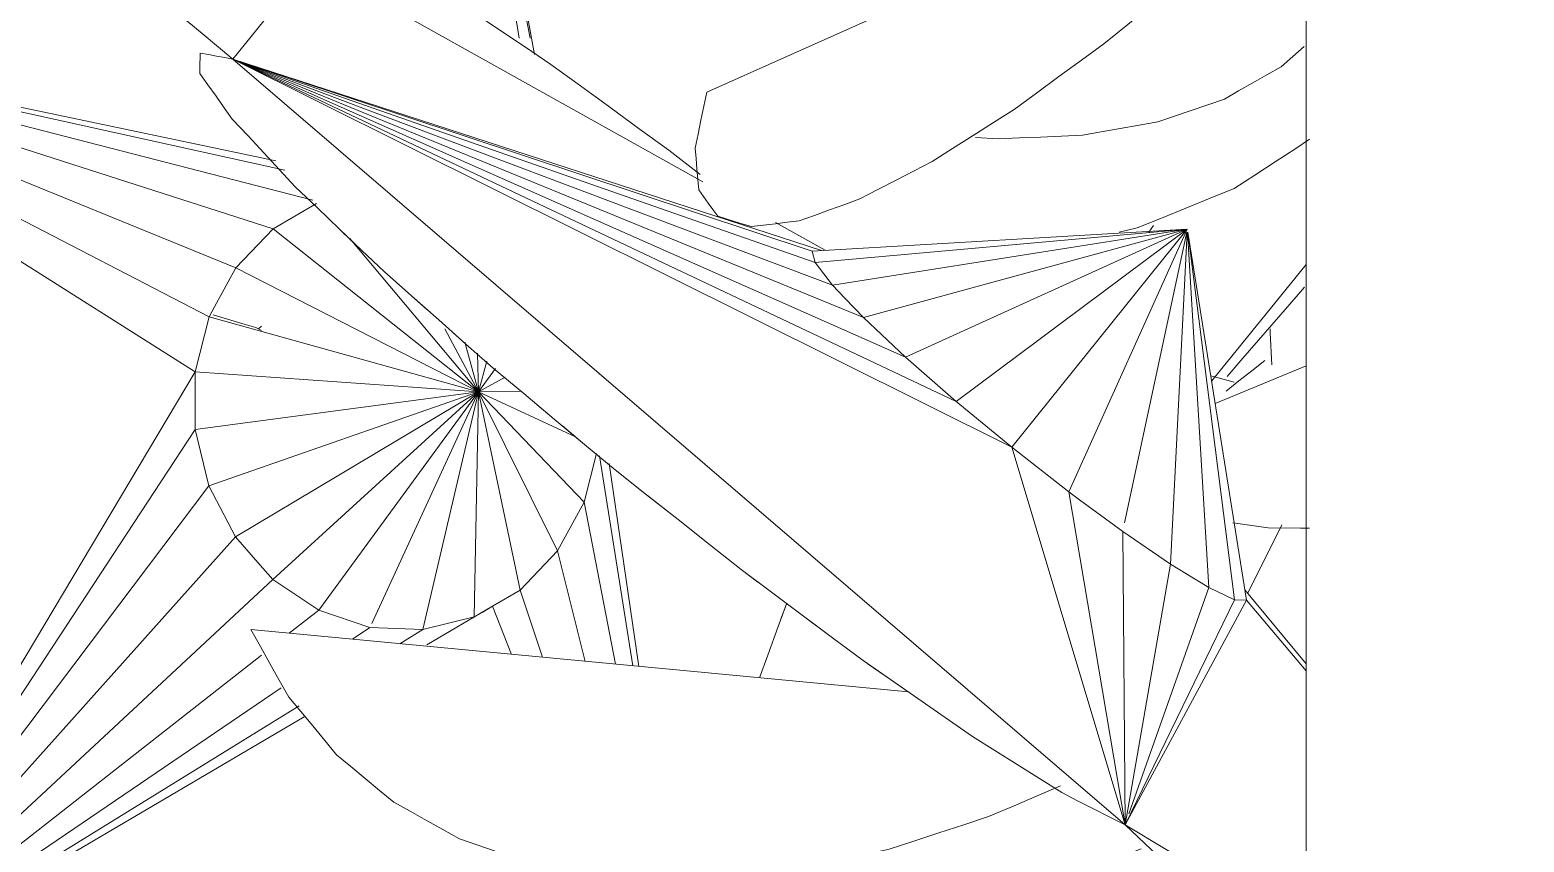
# Model space of a CAD drawing. Header units: metres. Extents: x -18.34 to -13.25, y -25.49 to -16.26.
# Drawn here: x -17.8083 to -17.7518, y -17.1601 to -17.1293 of the extents above; entities that cross this region are included whole.
import ezdxf

# ---------------------------------------------------------------- set-up
doc = ezdxf.new("R2010")
doc.units = ezdxf.units.M
for name, color, linetype, lineweight in [('Importações nas famílias', 7, 'Continuous', 5), ('Quadro estrutural', 7, 'Continuous', 5), ('Vegetação', 7, 'Continuous', 5)]:
    doc.layers.add(name, color=color, linetype=linetype, lineweight=lineweight)

# ---------------------------------------------------------------- blocks, each defined once
blk = doc.blocks.new('Tram - Tram-3151187-Pavimento 02 - Executivo')
at = {"layer": 'Quadro estrutural'}
blk.add_line((1.196679, -0.05), (0.739537, -0.05), dxfattribs=at)
blk = doc.blocks.new('Planta_pergolado_12200 - plantas pergolado_skp_Component_17-V118-Pavimento 02 - Executivo')
at = {"layer": 'Importações nas famílias', "color": 9}
for p, q in [((0.163491, 0.152948), (0.163987, 0.152122)), ((0.17156, 0.122317), (0.171455, 0.122407))]:
    blk.add_line(p, q, dxfattribs=at)
at = {"layer": 'Importações nas famílias', "color": 9, "flags": 128}
for points in [[(0.152588, 0.155678), (0.153289, 0.155944), (0.153989, 0.15621), (0.15469, 0.156475), (0.15539, 0.156741)], [(0.15539, 0.156741), (0.15611, 0.156711), (0.156831, 0.156682), (0.157551, 0.156652), (0.158271, 0.156622)], [(0.158271, 0.156622), (0.158962, 0.156299), (0.159652, 0.155975), (0.160343, 0.155652), (0.161034, 0.155328)], [(0.151322, 0.154591), (0.151955, 0.155135), (0.152588, 0.155678)], [(0.161034, 0.155328), (0.161648, 0.154733), (0.162262, 0.154138), (0.162877, 0.153543), (0.163491, 0.152948)]]:
    blk.add_lwpolyline(points, dxfattribs=at)
blk = doc.blocks.new('Planta_pergolado_12200 - plantas pergolado_skp_Component_16-V119-Pavimento 02 - Executivo')
blk.add_blockref('Planta_pergolado_12200 - plantas pergolado_skp_Component_17-V118-Pavimento 02 - Executivo', (0, 0))
blk = doc.blocks.new('Planta_pergolado_12200 - plantas pergolado_skp_-3067431-Pavimento 02 - Executivo')
blk.add_blockref('Planta_pergolado_12200 - plantas pergolado_skp_Component_16-V119-Pavimento 02 - Executivo', (0, 0))
blk = doc.blocks.new('Planta_pergolado_12200 - plantas pergolado_skp_-3067432-Pavimento 02 - Executivo')
at = {"rotation": 89.9999999999999}
blk.add_blockref('Planta_pergolado_12200 - plantas pergolado_skp_-3067431-Pavimento 02 - Executivo', (0.696245, 0.01573), dxfattribs=at)
blk = doc.blocks.new('Planta_pergolado_12200 - plantas pergolado_skp_Component_17-V392-Pavimento 02 - Executivo')
at = {"layer": 'Importações nas famílias', "color": 9}
for p, q in [((0.17103, 0.191689), (0.1712, 0.190679)), ((0.150869, 0.17816), (0.152339, 0.180445)), ((0.152808, 0.172642), (0.152009, 0.172952))]:
    blk.add_line(p, q, dxfattribs=at)
at = {"layer": 'Importações nas famílias', "color": 9, "flags": 128}
for points in [[(0.1712, 0.190679), (0.171157, 0.189541), (0.171116, 0.188459)], [(0.169853, 0.181559), (0.169477, 0.180793), (0.169, 0.179823), (0.168611, 0.179031)]]:
    blk.add_lwpolyline(points, dxfattribs=at)
blk = doc.blocks.new('Planta_pergolado_12200 - plantas pergolado_skp_Component_16-V393-Pavimento 02 - Executivo')
blk.add_blockref('Planta_pergolado_12200 - plantas pergolado_skp_Component_17-V392-Pavimento 02 - Executivo', (0, 0))
blk = doc.blocks.new('Planta_pergolado_12200 - plantas pergolado_skp_Component_17-V397-Pavimento 02 - Executivo')
at = {"layer": 'Importações nas famílias', "color": 9}
for p, q in [((0.17103, 0.191689), (0.1712, 0.190679)), ((0.16889, 0.179598), (0.168611, 0.179031)), ((0.152808, 0.172642), (0.152009, 0.172952))]:
    blk.add_line(p, q, dxfattribs=at)
at = {"layer": 'Importações nas famílias', "color": 9, "flags": 128}
for points in [[(0.1712, 0.190679), (0.171157, 0.189541), (0.171116, 0.188459)], [(0.169853, 0.181559), (0.169477, 0.180793), (0.169, 0.179823)]]:
    blk.add_lwpolyline(points, dxfattribs=at)
blk = doc.blocks.new('Planta_pergolado_12200 - plantas pergolado_skp_Component_16-V398-Pavimento 02 - Executivo')
blk.add_blockref('Planta_pergolado_12200 - plantas pergolado_skp_Component_17-V397-Pavimento 02 - Executivo', (0, 0))
blk = doc.blocks.new('Planta_pergolado_12200 - plantas pergolado_skp_Component_12-V401-Pavimento 02 - Executivo')
at = {"layer": 'Importações nas famílias', "color": 9}
for p, q in [((0.182129, 0.121765), (0.181721, 0.122089)), ((0.167049, 0.116422), (0.179336, 0.1138))]:
    blk.add_line(p, q, dxfattribs=at)
at = {"layer": 'Importações nas famílias', "color": 9, "flags": 128}
for points in [[(0.179131, 0.123526), (0.178474, 0.12374), (0.177818, 0.123954), (0.177162, 0.124169), (0.176719, 0.124313)], [(0.181721, 0.122089), (0.181073, 0.122448), (0.180426, 0.122807), (0.179778, 0.123167), (0.179131, 0.123526)]]:
    blk.add_lwpolyline(points, dxfattribs=at)
blk = doc.blocks.new('Planta_pergolado_12200 - plantas pergolado_skp_Component_12-V403-Pavimento 02 - Executivo')
at = {"layer": 'Importações nas famílias', "color": 9}
for p, q in [((0.169839, 0.118665), (0.186342, 0.110211)), ((0.182213, 0.117459), (0.182584, 0.116931))]:
    blk.add_line(p, q, dxfattribs=at)
at = {"layer": 'Importações nas famílias', "color": 9, "flags": 128}
for points in [[(0.174766, 0.12255), (0.175196, 0.122478), (0.175626, 0.122406)], [(0.175626, 0.122406), (0.176054, 0.122236), (0.176481, 0.122067), (0.176909, 0.121897), (0.177336, 0.121728)], [(0.177336, 0.121728), (0.177756, 0.121463), (0.178176, 0.121198), (0.178596, 0.120934), (0.179016, 0.120669)], [(0.179016, 0.120669), (0.179424, 0.120312), (0.179832, 0.119955), (0.18024, 0.119598), (0.180648, 0.119241)], [(0.174859, 0.118826), (0.173938, 0.118984), (0.173018, 0.119141), (0.172097, 0.119298), (0.171177, 0.119455)], [(0.180648, 0.119241), (0.181039, 0.118795), (0.181431, 0.11835), (0.181822, 0.117905), (0.182213, 0.117459)], [(0.178256, 0.118096), (0.177407, 0.118278), (0.176557, 0.118461), (0.175708, 0.118644), (0.174859, 0.118826)], [(0.181289, 0.117281), (0.180531, 0.117485), (0.179772, 0.117688), (0.179014, 0.117892), (0.178256, 0.118096)], [(0.183886, 0.1164), (0.183237, 0.116621), (0.182588, 0.116841), (0.181938, 0.117061), (0.181289, 0.117281)], [(0.185987, 0.115475), (0.185462, 0.115707), (0.184937, 0.115938), (0.184412, 0.116169), (0.183886, 0.1164)], [(0.187542, 0.114527), (0.187154, 0.114764), (0.186765, 0.115001), (0.186376, 0.115238), (0.185987, 0.115475)], [(0.188515, 0.113579), (0.188272, 0.113816), (0.188029, 0.114053), (0.187786, 0.11429), (0.187542, 0.114527)], [(0.188883, 0.112651), (0.188791, 0.112883), (0.188699, 0.113115), (0.188607, 0.113347), (0.188515, 0.113579)], [(0.188637, 0.111767), (0.188699, 0.111988), (0.18876, 0.112209), (0.188822, 0.11243), (0.188883, 0.112651)], [(0.187783, 0.110947), (0.187997, 0.111152), (0.18821, 0.111357), (0.188424, 0.111562), (0.188637, 0.111767)], [(0.186342, 0.110211), (0.186702, 0.110395), (0.187062, 0.110579), (0.187423, 0.110763), (0.187783, 0.110947)]]:
    blk.add_lwpolyline(points, dxfattribs=at)
blk = doc.blocks.new('Planta_pergolado_12200 - plantas pergolado_skp_Component_12-V405-Pavimento 02 - Executivo')
at = {"layer": 'Importações nas famílias', "color": 9}
blk.add_line((0.181768, 0.128256), (0.184209, 0.126916), dxfattribs=at)
at = {"layer": 'Importações nas famílias', "color": 9, "flags": 128}
for points in [[(0.186009, 0.130285), (0.185442, 0.130999), (0.185283, 0.131199)], [(0.186523, 0.129421), (0.186452, 0.129541), (0.186009, 0.130285)]]:
    blk.add_lwpolyline(points, dxfattribs=at)
blk = doc.blocks.new('Planta_pergolado_12200 - plantas pergolado_skp_Component_17-V406-Pavimento 02 - Executivo')
at = {"layer": 'Importações nas famílias', "color": 9}
for p, q in [((0.194264, 0.138303), (0.19508, 0.13239)), ((0.187786, 0.130871), (0.188325, 0.133527)), ((0.187979, 0.131085), (0.188482, 0.133654)), ((0.19508, 0.13239), (0.187979, 0.131085)), ((0.188184, 0.130817), (0.19508, 0.13239)), ((0.188374, 0.130031), (0.194772, 0.132281)), ((0.19508, 0.13239), (0.188537, 0.12878)), ((0.19508, 0.13239), (0.188663, 0.127151)), ((0.188741, 0.125253), (0.19508, 0.13239)), ((0.188768, 0.123216), (0.19508, 0.13239)), ((0.193999, 0.099201), (0.19508, 0.13239)), ((0.180915, 0.123275), (0.187979, 0.131085)), ((0.180917, 0.123273), (0.188184, 0.130817)), ((0.188184, 0.130817), (0.187979, 0.131085)), ((0.188374, 0.130031), (0.188184, 0.130817)), ((0.18092, 0.123268), (0.188374, 0.130031)), ((0.188537, 0.12878), (0.188374, 0.130031)), ((0.180925, 0.123262), (0.188537, 0.12878)), ((0.188663, 0.127151), (0.188537, 0.12878)), ((0.180933, 0.123252), (0.188439, 0.127038)), ((0.188725, 0.125634), (0.188663, 0.127151)), ((0.188725, 0.125634), (0.188741, 0.125253)), ((0.188741, 0.125253), (0.180863, 0.123216)), ((0.188741, 0.125253), (0.188768, 0.123216)), ((0.180863, 0.123216), (0.188663, 0.119282)), ((0.188537, 0.117653), (0.180863, 0.123216)), ((0.180863, 0.123216), (0.188374, 0.116402)), ((0.188184, 0.115616), (0.180863, 0.123216)), ((0.180863, 0.123216), (0.188741, 0.12118)), ((0.180863, 0.123216), (0.188768, 0.123216)), ((0.187979, 0.115348), (0.180863, 0.123216)), ((0.188768, 0.123216), (0.188741, 0.12118)), ((0.188768, 0.123216), (0.193999, 0.099201)), ((0.188741, 0.12118), (0.188663, 0.119282)), ((0.193999, 0.099201), (0.188741, 0.12118)), ((0.188663, 0.119282), (0.188537, 0.117653)), ((0.193999, 0.099201), (0.188663, 0.119282)), ((0.188537, 0.117653), (0.188439, 0.116903)), ((0.193999, 0.099201), (0.188537, 0.117653)), ((0.188439, 0.116903), (0.188374, 0.116402)), ((0.188374, 0.116402), (0.188184, 0.115616)), ((0.193999, 0.099201), (0.188374, 0.116402)), ((0.187736, 0.115617), (0.188003, 0.114032)), ((0.188184, 0.115616), (0.187979, 0.115348)), ((0.193999, 0.099201), (0.188184, 0.115616)), ((0.193999, 0.099201), (0.187803, 0.115543)), ((0.193999, 0.099201), (0.187979, 0.115348)), ((0.188296, 0.110403), (0.188276, 0.111523)), ((0.188394, 0.111712), (0.1905, 0.099201)), ((0.193999, 0.099201), (0.1905, 0.099201))]:
    blk.add_line(p, q, dxfattribs=at)
at = {"layer": 'Importações nas famílias', "color": 9, "flags": 128}
for points in [[(0.195403, 0.136457), (0.195323, 0.13544), (0.195242, 0.134423), (0.195161, 0.133406), (0.19508, 0.13239)], [(0.19508, 0.13239), (0.195183, 0.131899), (0.195286, 0.131409), (0.195389, 0.130919), (0.195492, 0.130429)], [(0.195492, 0.130429), (0.195579, 0.129689), (0.195665, 0.128949), (0.195752, 0.12821), (0.195839, 0.12747)], [(0.195839, 0.12747), (0.195904, 0.126532), (0.195968, 0.125593), (0.196033, 0.124655), (0.196098, 0.123717)], [(0.196098, 0.123717), (0.196136, 0.122643), (0.196174, 0.12157), (0.196212, 0.120496), (0.19625, 0.119423)], [(0.19625, 0.119423), (0.196259, 0.118288), (0.196268, 0.117152), (0.196277, 0.116017), (0.196286, 0.114882)], [(0.196286, 0.114882), (0.196265, 0.113762), (0.196244, 0.112643), (0.196224, 0.111523), (0.196203, 0.110403)], [(0.188493, 0.106292), (0.188444, 0.10732), (0.188395, 0.108348), (0.188346, 0.109376), (0.188296, 0.110403)], [(0.196203, 0.110403), (0.196154, 0.109376), (0.196104, 0.108348), (0.196055, 0.10732), (0.196006, 0.106292)], [(0.18879, 0.102829), (0.188715, 0.103694), (0.188641, 0.10456), (0.188567, 0.105426), (0.188493, 0.106292)], [(0.196006, 0.106292), (0.195932, 0.105426), (0.195858, 0.10456), (0.195784, 0.103694), (0.19571, 0.102829)], [(0.19571, 0.102829), (0.195616, 0.102184), (0.195521, 0.101539), (0.195427, 0.100894), (0.195333, 0.100249)], [(0.195333, 0.100249), (0.195226, 0.099869), (0.195118, 0.099488), (0.195011, 0.099108), (0.194903, 0.098728)], [(0.193999, 0.099201), (0.193984, 0.098072), (0.193969, 0.096943), (0.193954, 0.095814), (0.193939, 0.094685)], [(0.194448, 0.098371), (0.194335, 0.098578), (0.194223, 0.098786), (0.194111, 0.098993), (0.193999, 0.099201)], [(0.194903, 0.098728), (0.194789, 0.098639), (0.194675, 0.098549), (0.194562, 0.09846), (0.194448, 0.098371)]]:
    blk.add_lwpolyline(points, dxfattribs=at)
blk = doc.blocks.new('Planta_pergolado_12200 - plantas pergolado_skp_Component_16-V407-Pavimento 02 - Executivo')
for name in ['Planta_pergolado_12200 - plantas pergolado_skp_Component_17-V406-Pavimento 02 - Executivo', 'Planta_pergolado_12200 - plantas pergolado_skp_Component_12-V405-Pavimento 02 - Executivo', 'Planta_pergolado_12200 - plantas pergolado_skp_Component_12-V401-Pavimento 02 - Executivo', 'Planta_pergolado_12200 - plantas pergolado_skp_Component_12-V403-Pavimento 02 - Executivo']:
    blk.add_blockref(name, (0, 0))
blk = doc.blocks.new('Planta_pergolado_12200 - plantas pergolado_skp_Component_12-V415-Pavimento 02 - Executivo')
at = {"layer": 'Importações nas famílias', "color": 9}
for p, q in [((0.179778, 0.123167), (0.179131, 0.123526)), ((0.182129, 0.121765), (0.181721, 0.122089))]:
    blk.add_line(p, q, dxfattribs=at)
at = {"layer": 'Importações nas famílias', "color": 9, "flags": 128}
for points in [[(0.179131, 0.123526), (0.178474, 0.12374), (0.177818, 0.123954), (0.177162, 0.124169), (0.176719, 0.124313)], [(0.181721, 0.122089), (0.181073, 0.122448), (0.180426, 0.122807)]]:
    blk.add_lwpolyline(points, dxfattribs=at)
blk = doc.blocks.new('Planta_pergolado_12200 - plantas pergolado_skp_Component_12-V287-Pavimento 02 - Executivo')
at = {"layer": 'Importações nas famílias', "color": 9}
blk.add_line((0.187783, 0.110947), (0.187997, 0.111152), dxfattribs=at)
blk = doc.blocks.new('Planta_pergolado_12200 - plantas pergolado_skp_Component_17-V418-Pavimento 02 - Executivo')
at = {"layer": 'Importações nas famílias', "color": 9}
for p, q in [((0.196174, 0.12157), (0.196212, 0.120496)), ((0.196229, 0.120012), (0.19625, 0.119423)), ((0.196277, 0.116017), (0.196286, 0.114882)), ((0.196244, 0.112643), (0.196233, 0.112019)), ((0.188296, 0.110403), (0.188276, 0.111523)), ((0.196224, 0.111523), (0.196203, 0.110403)), ((0.188332, 0.109664), (0.188296, 0.110403)), ((0.188493, 0.106292), (0.188444, 0.10732)), ((0.195333, 0.100249), (0.195226, 0.099869)), ((0.18971, 0.098639), (0.189596, 0.098728)), ((0.190052, 0.098371), (0.189938, 0.09846)), ((0.194448, 0.098371), (0.194335, 0.098578)), ((0.190545, 0.095814), (0.19053, 0.096943)), ((0.19056, 0.094685), (0.19055, 0.095457)), ((0.1906, 0.093735), (0.19056, 0.094685)), ((0.193895, 0.093633), (0.193852, 0.092581)), ((0.190735, 0.090477), (0.190691, 0.091529)), ((0.193808, 0.091529), (0.193764, 0.090477)), ((0.190804, 0.089573), (0.190735, 0.090477)), ((0.190943, 0.087766), (0.190874, 0.08867)), ((0.193124, 0.08409), (0.193019, 0.083654))]:
    blk.add_line(p, q, dxfattribs=at)
at = {"layer": 'Importações nas famílias', "color": 9, "flags": 128}
for points in [[(0.195991, 0.125266), (0.196033, 0.124655), (0.196086, 0.123894)], [(0.196098, 0.123717), (0.196136, 0.122643), (0.196166, 0.121801)], [(0.19625, 0.119423), (0.196259, 0.118288), (0.196268, 0.117152), (0.196277, 0.116052)], [(0.196286, 0.114882), (0.196265, 0.113762), (0.19625, 0.112949)], [(0.196203, 0.110403), (0.196154, 0.109376), (0.196123, 0.108733)], [(0.188424, 0.107739), (0.188395, 0.108348), (0.188346, 0.109376)], [(0.196083, 0.107902), (0.196055, 0.10732), (0.196006, 0.106292)], [(0.196006, 0.106292), (0.195932, 0.105426), (0.195868, 0.104677)], [(0.18879, 0.102829), (0.188715, 0.103694), (0.188641, 0.10456)], [(0.195858, 0.10456), (0.195784, 0.103694), (0.19571, 0.102829)], [(0.189166, 0.100249), (0.189072, 0.100894), (0.188978, 0.101539), (0.188884, 0.102184), (0.18879, 0.102829)], [(0.19571, 0.102829), (0.195616, 0.102184), (0.195521, 0.101539), (0.195427, 0.100894), (0.195333, 0.100249)], [(0.189322, 0.099697), (0.189273, 0.099869), (0.189166, 0.100249)], [(0.190187, 0.098621), (0.190164, 0.098578), (0.190052, 0.098371)], [(0.193969, 0.096943), (0.193954, 0.095814), (0.193939, 0.094685)], [(0.190689, 0.091572), (0.190647, 0.092581), (0.190604, 0.093633)], [(0.193695, 0.089573), (0.193625, 0.08867), (0.193556, 0.087766), (0.193486, 0.086863)], [(0.193486, 0.086863), (0.193396, 0.08617), (0.193305, 0.085477), (0.193215, 0.084783), (0.193124, 0.08409)]]:
    blk.add_lwpolyline(points, dxfattribs=at)
blk = doc.blocks.new('Planta_pergolado_12200 - plantas pergolado_skp_Component_16-V419-Pavimento 02 - Executivo')
for name in ['Planta_pergolado_12200 - plantas pergolado_skp_Component_17-V418-Pavimento 02 - Executivo', 'Planta_pergolado_12200 - plantas pergolado_skp_Component_12-V415-Pavimento 02 - Executivo', 'Planta_pergolado_12200 - plantas pergolado_skp_Component_12-V287-Pavimento 02 - Executivo']:
    blk.add_blockref(name, (0, 0))
blk = doc.blocks.new('Planta_pergolado_12200 - plantas pergolado_skp_-V420-Pavimento 02 - Executivo')
for name in ['Planta_pergolado_12200 - plantas pergolado_skp_Component_16-V407-Pavimento 02 - Executivo', 'Planta_pergolado_12200 - plantas pergolado_skp_Component_16-V419-Pavimento 02 - Executivo']:
    blk.add_blockref(name, (0, 0))
blk = doc.blocks.new('Planta_pergolado_12200 - plantas pergolado_skp_-V421-Pavimento 02 - Executivo')
for name in ['Planta_pergolado_12200 - plantas pergolado_skp_Component_16-V393-Pavimento 02 - Executivo', 'Planta_pergolado_12200 - plantas pergolado_skp_Component_16-V398-Pavimento 02 - Executivo']:
    blk.add_blockref(name, (0, 0))
at = {"xscale": 1.254472261797389, "yscale": 1.254472261797389, "zscale": 1.254472261797389, "rotation": 44.99999999999149}
blk.add_blockref('Planta_pergolado_12200 - plantas pergolado_skp_-V420-Pavimento 02 - Executivo', (0.101937, -0.102346), dxfattribs=at)
blk = doc.blocks.new('Planta_pergolado_12200 - plantas pergolado_skp_-3067454-Pavimento 02 - Executivo')
at = {"rotation": 89.9999999999999}
blk.add_blockref('Planta_pergolado_12200 - plantas pergolado_skp_-V421-Pavimento 02 - Executivo', (0.274037, 0.01573), dxfattribs=at)
blk = doc.blocks.new('Planta_pergolado_12200 - plantas pergolado_skp_Component_12-V722-Pavimento 02 - Executivo')
at = {"layer": 'Importações nas famílias', "color": 9}
blk.add_line((-0.300094, -0.258649), (-0.275201, -0.26101), dxfattribs=at)
at = {"layer": 'Importações nas famílias', "color": 9, "flags": 128}
for points in [[(-0.300094, -0.258649), (-0.299735, -0.259287), (-0.299375, -0.259925), (-0.299016, -0.260563), (-0.298656, -0.261202)], [(-0.298656, -0.261202), (-0.298204, -0.261748), (-0.297752, -0.262295), (-0.2973, -0.262841), (-0.296848, -0.263388)], [(-0.296848, -0.263388), (-0.296308, -0.263837), (-0.295768, -0.264286), (-0.295228, -0.264735), (-0.294688, -0.265184)], [(-0.272172, -0.265729), (-0.271211, -0.265316), (-0.270251, -0.264904), (-0.269455, -0.264562)], [(-0.294688, -0.265184), (-0.294066, -0.26553), (-0.293444, -0.265876), (-0.292822, -0.266222), (-0.292201, -0.266569)], [(-0.275937, -0.266962), (-0.274996, -0.266654), (-0.274054, -0.266346), (-0.273113, -0.266037), (-0.272172, -0.265729)], [(-0.292201, -0.266569), (-0.291504, -0.266808), (-0.290808, -0.267048), (-0.290111, -0.267288), (-0.289414, -0.267528)], [(-0.279583, -0.267766), (-0.278672, -0.267565), (-0.27776, -0.267364), (-0.276848, -0.267163), (-0.275937, -0.266962)], [(-0.273561, -0.267771), (-0.274481, -0.267635), (-0.275401, -0.267498), (-0.276321, -0.267362), (-0.277241, -0.267225)], [(-0.266394, -0.266949), (-0.266873, -0.267144), (-0.267352, -0.267338), (-0.26783, -0.267533)], [(-0.289414, -0.267528), (-0.288651, -0.267658), (-0.287887, -0.267789), (-0.287123, -0.267919), (-0.28636, -0.26805)], [(-0.28636, -0.26805), (-0.285537, -0.26807), (-0.284715, -0.26809), (-0.283893, -0.268109), (-0.28307, -0.268129)], [(-0.28307, -0.268129), (-0.282199, -0.268038), (-0.281327, -0.267947), (-0.280455, -0.267857), (-0.279583, -0.267766)], [(-0.270399, -0.267874), (-0.271189, -0.267849), (-0.27198, -0.267823), (-0.27277, -0.267797), (-0.273561, -0.267771)], [(-0.26783, -0.267533), (-0.268473, -0.267618), (-0.269115, -0.267704), (-0.269757, -0.267789), (-0.270399, -0.267874)]]:
    blk.add_lwpolyline(points, dxfattribs=at)
blk = doc.blocks.new('Planta_pergolado_12200 - plantas pergolado_skp_Component_16-V725-Pavimento 02 - Executivo')
blk.add_blockref('Planta_pergolado_12200 - plantas pergolado_skp_Component_12-V722-Pavimento 02 - Executivo', (0, 0))
blk = doc.blocks.new('Planta_pergolado_12200 - plantas pergolado_skp_-V754-Pavimento 02 - Executivo')
blk.add_blockref('Planta_pergolado_12200 - plantas pergolado_skp_Component_16-V725-Pavimento 02 - Executivo', (0, 0))
blk = doc.blocks.new('Planta_pergolado_12200 - plantas pergolado_skp_-3067460-Pavimento 02 - Executivo')
blk.add_blockref('Planta_pergolado_12200 - plantas pergolado_skp_-V754-Pavimento 02 - Executivo', (0, 0))
blk = doc.blocks.new('Planta_pergolado_12200 - plantas pergolado_skp_-3067465-Pavimento 02 - Executivo')
blk.add_blockref('Planta_pergolado_12200 - plantas pergolado_skp_-3067460-Pavimento 02 - Executivo', (0, 0))
blk = doc.blocks.new('Planta_pergolado_12200 - plantas pergolado_skp_Component_12-V956-Pavimento 02 - Executivo')
at = {"layer": 'Importações nas famílias', "color": 9}
blk.add_line((-0.299903, -0.247209), (-0.299697, -0.247313), dxfattribs=at)
at = {"layer": 'Importações nas famílias', "color": 9, "flags": 128}
blk.add_lwpolyline([(-0.301515, -0.246726), (-0.300978, -0.246887), (-0.30044, -0.247048), (-0.299903, -0.247209)], dxfattribs=at)
blk = doc.blocks.new('Planta_pergolado_12200 - plantas pergolado_skp_Component_12-V958-Pavimento 02 - Executivo')
at = {"layer": 'Importações nas famílias', "color": 9}
for p, q in [((-0.260148, -0.244818), (-0.263721, -0.24923)), ((-0.260219, -0.245674), (-0.260774, -0.246324))]:
    blk.add_line(p, q, dxfattribs=at)
at = {"layer": 'Importações nas famílias', "color": 9, "flags": 128}
blk.add_lwpolyline([(-0.260774, -0.246324), (-0.261366, -0.247007), (-0.261958, -0.247689), (-0.26255, -0.248372), (-0.263142, -0.249054)], dxfattribs=at)
blk = doc.blocks.new('Planta_pergolado_12200 - plantas pergolado_skp_Component_17-V959-Pavimento 02 - Executivo')
at = {"layer": 'Importações nas famílias', "color": 9}
for p, q in [((-0.289941, -0.236242), (-0.2926, -0.219568)), ((-0.289527, -0.236242), (-0.2926, -0.219568)), ((-0.289353, -0.236868), (-0.2926, -0.219568)), ((-0.297749, -0.242387), (-0.322591, -0.235976)), ((-0.322591, -0.235976), (-0.299246, -0.243466)), ((-0.322591, -0.235976), (-0.300667, -0.244949)), ((-0.298805, -0.24125), (-0.322591, -0.235976)), ((-0.322591, -0.235976), (-0.299144, -0.240886)), ((-0.302196, -0.248885), (-0.322591, -0.235976)), ((-0.301673, -0.246798), (-0.322591, -0.235976)), ((-0.299246, -0.243466), (-0.297608, -0.242509)), ((-0.300667, -0.244949), (-0.299246, -0.243466)), ((-0.291483, -0.249647), (-0.299246, -0.243466)), ((-0.266107, -0.243588), (-0.265934, -0.243337)), ((-0.291483, -0.249647), (-0.29635, -0.243832)), ((-0.301471, -0.246426), (-0.300667, -0.244949)), ((-0.291483, -0.249647), (-0.300667, -0.244949)), ((-0.301471, -0.246426), (-0.301673, -0.246798)), ((-0.301673, -0.246798), (-0.302196, -0.248885)), ((-0.301673, -0.246798), (-0.291483, -0.249647)), ((-0.291483, -0.249647), (-0.292752, -0.247261)), ((-0.291483, -0.249647), (-0.291998, -0.247765)), ((-0.291483, -0.249647), (-0.291513, -0.248182)), ((-0.291483, -0.249647), (-0.291161, -0.248484)), ((-0.291483, -0.249647), (-0.290841, -0.248759)), ((-0.302196, -0.248885), (-0.316427, -0.27274)), ((-0.302196, -0.248885), (-0.302199, -0.25107)), ((-0.291483, -0.249647), (-0.302196, -0.248885)), ((-0.291483, -0.249647), (-0.290466, -0.249082)), ((-0.291483, -0.249647), (-0.302199, -0.25107)), ((-0.291483, -0.249647), (-0.301682, -0.253203)), ((-0.300681, -0.255138), (-0.291483, -0.249647)), ((-0.291483, -0.249647), (-0.299264, -0.256745)), ((-0.297527, -0.257912), (-0.291483, -0.249647)), ((-0.29552, -0.258412), (-0.291483, -0.249647)), ((-0.291483, -0.249647), (-0.293582, -0.258649)), ((-0.291643, -0.258168), (-0.291483, -0.249647)), ((-0.291483, -0.249647), (-0.289849, -0.249611)), ((-0.291483, -0.249647), (-0.287776, -0.251354)), ((-0.291483, -0.249647), (-0.287476, -0.25382)), ((-0.291483, -0.249647), (-0.288482, -0.255668)), ((-0.291483, -0.249647), (-0.289903, -0.257151)), ((-0.316427, -0.27274), (-0.302199, -0.25107)), ((-0.302199, -0.25107), (-0.301682, -0.253203)), ((-0.287476, -0.25382), (-0.287013, -0.251973)), ((-0.285641, -0.26002), (-0.286901, -0.252065)), ((-0.285412, -0.260042), (-0.286538, -0.25236)), ((-0.316427, -0.27274), (-0.301682, -0.253203)), ((-0.301682, -0.253203), (-0.300681, -0.255138)), ((-0.288482, -0.255668), (-0.287476, -0.25382)), ((-0.287476, -0.25382), (-0.286296, -0.259958)), ((-0.316427, -0.27274), (-0.300681, -0.255138)), ((-0.300681, -0.255138), (-0.299832, -0.256101)), ((-0.299832, -0.256101), (-0.299264, -0.256745)), ((-0.289903, -0.257151), (-0.288482, -0.255668)), ((-0.288482, -0.255668), (-0.287435, -0.25985)), ((-0.316427, -0.27274), (-0.299264, -0.256745)), ((-0.299264, -0.256745), (-0.297527, -0.257912)), ((-0.290946, -0.257761), (-0.289903, -0.257151)), ((-0.289903, -0.257151), (-0.289058, -0.259696)), ((-0.293432, -0.259222), (-0.290946, -0.257761)), ((-0.291344, -0.257994), (-0.290946, -0.257761)), ((-0.290946, -0.257761), (-0.290233, -0.259584)), ((-0.298642, -0.258787), (-0.297527, -0.257912)), ((-0.297527, -0.257912), (-0.295589, -0.258562)), ((-0.293582, -0.258649), (-0.291643, -0.258168)), ((-0.296252, -0.259013), (-0.295589, -0.258562)), ((-0.295589, -0.258562), (-0.293582, -0.258649)), ((-0.29445, -0.259184), (-0.293582, -0.258649)), ((-0.316427, -0.27274), (-0.299697, -0.259614)), ((-0.316427, -0.27274), (-0.298947, -0.260847)), ((-0.316427, -0.27274), (-0.298269, -0.26154)), ((-0.316427, -0.27274), (-0.298079, -0.261954))]:
    blk.add_line(p, q, dxfattribs=at)
blk = doc.blocks.new('Planta_pergolado_12200 - plantas pergolado_skp_Component_16-V960-Pavimento 02 - Executivo')
for name in ['Planta_pergolado_12200 - plantas pergolado_skp_Component_17-V959-Pavimento 02 - Executivo', 'Planta_pergolado_12200 - plantas pergolado_skp_Component_12-V958-Pavimento 02 - Executivo', 'Planta_pergolado_12200 - plantas pergolado_skp_Component_12-V956-Pavimento 02 - Executivo']:
    blk.add_blockref(name, (0, 0))
blk = doc.blocks.new('Planta_pergolado_12200 - plantas pergolado_skp_Component_17-V980-Pavimento 02 - Executivo')
at = {"layer": 'Importações nas famílias', "color": 9, "flags": 128}
blk.add_lwpolyline([(-0.261522, -0.247261), (-0.261515, -0.24741), (-0.261458, -0.248622)], dxfattribs=at)
blk = doc.blocks.new('Planta_pergolado_12200 - plantas pergolado_skp_Component_16-V981-Pavimento 02 - Executivo')
blk.add_blockref('Planta_pergolado_12200 - plantas pergolado_skp_Component_17-V980-Pavimento 02 - Executivo', (0, 0))
blk = doc.blocks.new('Planta_pergolado_12200 - plantas pergolado_skp_Component_12-V996-Pavimento 02 - Executivo')
at = {"layer": 'Importações nas famílias', "color": 9, "flags": 128}
for points in [[(-0.283534, -0.204843), (-0.284133, -0.203993), (-0.284703, -0.203183)], [(-0.283239, -0.203183), (-0.28287, -0.203422), (-0.281887, -0.204058)], [(-0.282041, -0.206331), (-0.282759, -0.205616), (-0.283534, -0.204843)]]:
    blk.add_lwpolyline(points, dxfattribs=at)
blk = doc.blocks.new('Planta_pergolado_12200 - plantas pergolado_skp_Component_17-V997-Pavimento 02 - Executivo')
at = {"layer": 'Importações nas famílias', "color": 9, "flags": 128}
blk.add_lwpolyline([(-0.261719, -0.248457), (-0.262208, -0.248843), (-0.262697, -0.249228), (-0.263186, -0.249613)], dxfattribs=at)
blk = doc.blocks.new('Planta_pergolado_12200 - plantas pergolado_skp_Component_16-V998-Pavimento 02 - Executivo')
for name in ['Planta_pergolado_12200 - plantas pergolado_skp_Component_12-V996-Pavimento 02 - Executivo', 'Planta_pergolado_12200 - plantas pergolado_skp_Component_17-V997-Pavimento 02 - Executivo']:
    blk.add_blockref(name, (0, 0))
blk = doc.blocks.new('Planta_pergolado_12200 - plantas pergolado_skp_-V1001-Pavimento 02 - Executivo')
blk.add_blockref('Planta_pergolado_12200 - plantas pergolado_skp_Component_16-V998-Pavimento 02 - Executivo', (0, 0))
blk = doc.blocks.new('Planta_pergolado_12200 - plantas pergolado_skp_-3067412-Pavimento 02 - Executivo')
for name in ['Planta_pergolado_12200 - plantas pergolado_skp_-V1001-Pavimento 02 - Executivo', 'Planta_pergolado_12200 - plantas pergolado_skp_Component_16-V960-Pavimento 02 - Executivo', 'Planta_pergolado_12200 - plantas pergolado_skp_Component_16-V981-Pavimento 02 - Executivo']:
    blk.add_blockref(name, (0, 0))
blk = doc.blocks.new('Planta_pergolado_12200 - plantas pergolado_skp_-3067421-Pavimento 02 - Executivo')
blk.add_blockref('Planta_pergolado_12200 - plantas pergolado_skp_-3067412-Pavimento 02 - Executivo', (0, 0))
blk = doc.blocks.new('Planta_pergolado_12200 - Planta_pergolado_12200-3067476-Pavimento 02 - Executivo')
at = {"xscale": 1.068436298615139, "yscale": 1.068436298615139, "zscale": -1.068436298615139, "rotation": 96.20000000000395}
blk.add_blockref('Planta_pergolado_12200 - plantas pergolado_skp_-3067454-Pavimento 02 - Executivo', (-0.073046, -0.337289), dxfattribs=at)
for name in ['Planta_pergolado_12200 - plantas pergolado_skp_-3067421-Pavimento 02 - Executivo', 'Planta_pergolado_12200 - plantas pergolado_skp_-3067465-Pavimento 02 - Executivo']:
    blk.add_blockref(name, (0, 0))
at = {"extrusion": (0, 0, -1), "xscale": 1.068436298615139, "yscale": 1.068436298615139, "zscale": -1.068436298615139, "rotation": 263.7999999999961}
blk.add_blockref('Planta_pergolado_12200 - plantas pergolado_skp_-3067432-Pavimento 02 - Executivo', (0.167087, 0.38397), dxfattribs=at)

msp = doc.modelspace()

# ---------------------------------------------------------------- block references
at = {"layer": 'Quadro estrutural', "rotation": 270}
msp.add_blockref('Tram - Tram-3151187-Pavimento 02 - Executivo', (-17.71, -16.271707), dxfattribs=at)
at = {"layer": 'Vegetação', "color": 9}
msp.add_blockref('Planta_pergolado_12200 - Planta_pergolado_12200-3067476-Pavimento 02 - Executivo', (-17.499852, -16.893415), dxfattribs=at)

doc.saveas('drawing.dxf')
